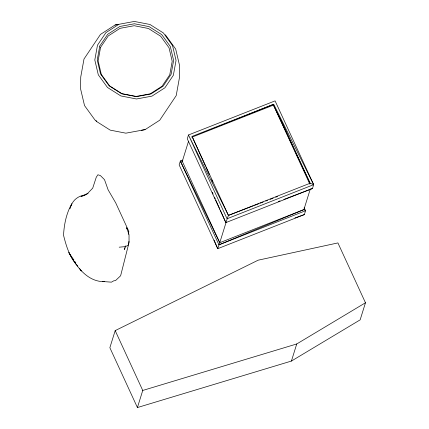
<?xml version="1.0" encoding="UTF-8"?>
<svg xmlns="http://www.w3.org/2000/svg" width="429" height="429" viewBox="0 0 429 429"><rect width="100%" height="100%" fill="white"/><g stroke="black" fill="none" stroke-linecap="round" stroke-linejoin="round"><path stroke-width="0.64" d="M128.652 234.352L128.754 231.177L115.717 202.874L108.135 189.865L104.51 179.681L100.418 175.579L97.892 174.764L96.278 177.209L92.696 188.181L87.548 193.49L80.979 196.53L82.582 196.032M124.855 247.64L124.458 249.587L125.735 245.838M128.341 233.027L128.754 231.177L128.266 233.044M71.203 205.636C73.075 199.839 78.555 195.897 84.529 195.088M115.187 330.609L109.862 347.704L137.419 407.55L291.414 361.062L360.146 319.862L365.47 302.767L337.913 242.921L258.156 260.183L115.187 330.609L142.744 390.454L137.419 407.55M182.851 160.071L180.357 161.052L179.161 164.897L217.739 248.681L304.354 214.58L305.555 210.73L304.156 207.695M214.082 240.074L217.739 248.681L219.755 242.723L182.282 161.331L188.546 141.221M310.355 188.857L303.898 209.593L219.755 242.723L226.019 222.608M205.561 166.27L192.053 136.401L273.718 104.247L273.455 105.105L309.829 184.1M312.473 188.508L313.674 184.663L275.091 100.879L188.476 134.979L187.28 138.824L225.858 222.608L312.473 188.508L283.789 199.458M291.414 361.062L296.739 343.967L365.47 302.767M69.965 208.746L71.782 203.77C66.318 213.379 64.146 224.281 63.53 235.221C66.377 246.573 69.637 257.389 77.842 266.109M253.287 205.84L228.432 215.396L188.476 134.979L227.059 218.763L313.674 184.663L310.097 183.242L228.432 215.396L225.858 222.608L220.431 210.457M115.09 25.005L118.892 24.308L105.942 32.636L97.485 45.163L94.804 59.98L98.305 74.828L107.459 87.457L120.865 95.94L136.497 98.981L151.957 96.123L164.908 87.795L173.364 75.273L176.046 60.457L172.544 45.603L163.39 32.974L149.978 24.491L134.352 21.45L115.09 25.005L100.472 34.406L83.998 59.014L80.738 77.022L80.566 88.803L84.518 105.577L94.852 119.836L96.809 121.648L110.221 130.132L125.847 133.172L145.109 129.617L159.727 120.217L176.201 95.608L179.461 77.601L179.638 65.819L175.681 49.045L165.347 34.787M85.119 194.9L88.106 193.517M218.94 244.83L303.898 209.593L305.555 210.73L218.94 244.83L180.357 161.052L182.282 161.331M273.718 104.247L191.79 137.253L273.455 105.105L310.097 183.242L273.718 104.247L313.674 184.663M254.526 205.362L258.875 203.689M260.119 203.212L263.229 202.016M265.712 201.062L267.578 200.343M270.061 199.388L273.171 198.193M275.654 197.238L277.52 196.52M278.174 201.598L280.046 200.885M294.954 217.97L304.354 214.58M142.744 390.454L296.739 343.967M83.119 195.865L85.022 195.318M141.307 130.314L145.109 129.617M119.203 247.195L124.051 246.729L126.346 246.182L128.191 245.098L129.043 241.554L129.027 234.684L126.646 227.66L126.877 228.973M104.563 281.644C87.344 282.084 75.987 266.13 68.796 252.52L73.949 260.119M104.44 281.526L102.445 281.515L111.454 282.153L113.594 280.893L115.594 280.528L120.629 275.756L129.011 242.642L128.915 241.366M96.048 120.597L96.809 121.648M79.381 268.275L81.306 270.983L80.202 269.353M75.054 261.749L75.788 262.838M180.357 161.052L219.755 242.723M192.053 136.401L228.432 215.396M206.113 167.487L209.422 174.801M211.626 179.676L212.73 182.116M212.285 192.224L213.1 194.047M214.457 197.088L215.272 198.911M215.814 200.123L219.884 209.239M99.759 46.064L97.233 59.99L100.525 73.954L109.132 85.827L121.739 93.801L136.433 96.659L150.97 93.972L163.138 86.143L171.091 74.373L173.611 60.441L170.324 46.477L161.717 34.604L149.11 26.63L134.416 23.772L119.879 26.459L107.711 34.288L99.759 46.064M100.558 47.34L98.112 60.854L101.303 74.399L109.652 85.918L121.884 93.651L136.132 96.423L150.236 93.817L162.044 86.224L169.761 74.802L172.206 61.288L169.01 47.742L160.666 36.224L148.434 28.491L134.18 25.719L120.077 28.325L108.274 35.918L100.558 47.34"/></g></svg>
